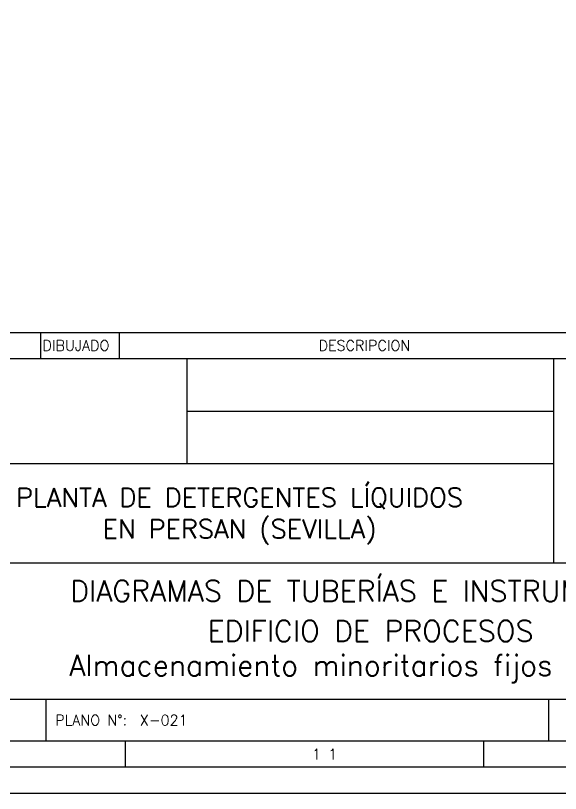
# Model space of a CAD drawing. Header units: millimetres. Extents: x -141 to 426, y 1 to 299.
# Drawn here: x 341.9 to 393.8, y 2.5 to 76.7 of the extents above; entities that cross this region are included whole.
import ezdxf

# ---------------------------------------------------------------- set-up
doc = ezdxf.new("R2010")
doc.units = ezdxf.units.MM
doc.layers.add('CAJETIN', color=1, linetype='Continuous')
doc.layers.add('FORMATO', color=7, linetype='Continuous')
doc.styles.add('PY', font='ROMANS.shx')

# ---------------------------------------------------------------- blocks, each defined once
blk = doc.blocks.new('MARCO-A1')
at = {"layer": 'FORMATO', "color": 5}
for p, q in [((694.17, 10), (694.17, 5)), ((762.58, 10), (762.58, 5))]:
    blk.add_line(p, q, dxfattribs=at)
at = {"layer": 'FORMATO', "color": 1}
blk.add_lwpolyline([(0, 594), (841, 594), (841, 0), (0, 0)], close=True, dxfattribs=at)
at = {"layer": 'FORMATO', "color": 5}
blk.add_lwpolyline([(5, 589), (836, 589), (836, 5), (5, 5)], close=True, dxfattribs=at)
at = {"layer": 'FORMATO', "color": 8, "linetype": 'Continuous'}
blk.add_lwpolyline([(10, 584), (831, 584), (831, 10), (10, 10)], close=True, dxfattribs=at)
at = {"layer": 'FORMATO', "color": 1, "style": 'PY'}
blk.add_text('1 1', height=2, dxfattribs=at).set_placement((729.83, 6.5))

msp = doc.modelspace()

# ---------------------------------------------------------------- linework, layer by layer
at = {"layer": 'CAJETIN', "color": 5}
for p, q in [((330.791, 46.47), (420.685, 46.47)), ((344.275, 46.47), (344.275, 43.973)), ((351.767, 46.47), (351.767, 43.973))]:
    msp.add_line(p, q, dxfattribs=at)
at = {"layer": 'CAJETIN', "color": 8, "linetype": 'Continuous'}
for p, q in [((330.791, 43.973), (420.685, 43.973)), ((358.259, 33.985), (358.259, 43.973)), ((393.218, 24.496), (393.218, 43.973)), ((358.259, 38.979), (393.218, 38.979)), ((330.791, 33.985), (393.218, 33.985)), ((330.791, 24.496), (420.685, 24.496)), ((330.791, 11.511), (420.685, 11.511)), ((330.791, 11.511), (420.685, 11.511)), ((344.775, 11.511), (344.775, 7.516)), ((344.775, 11.511), (344.775, 7.516))]:
    msp.add_line(p, q, dxfattribs=at)
at = {"layer": 'CAJETIN', "color": 8}
msp.add_line((392.718, 11.511), (392.718, 7.516), dxfattribs=at)
msp.add_line((392.718, 11.511), (392.718, 7.516), dxfattribs=at)

# ---------------------------------------------------------------- block references
at = {"xscale": 0.499409123998651, "yscale": 0.499409123998651, "zscale": 0.499409123998651}
msp.add_blockref('MARCO-A1', (5.676, 2.522), dxfattribs=at)

# ---------------------------------------------------------------- texts
at = {"layer": 'CAJETIN', "color": 1, "style": 'PY'}
for s, height, p in [('DIBUJADO', 0.9988, (344.472, 44.722)), ('DESCRIPCION', 0.99882, (370.794, 44.722)), ('X-021', 0.9988, (353.759, 9.015))]:
    msp.add_text(s, height=height, dxfattribs=at).set_placement(p)
at = {"layer": 'CAJETIN', "color": 5, "attachment_point": 5, "style": 'PY'}
for s, insert, char_height, width in [('PLANTA DE DETERGENTES LÍQUIDOS\\PEN PERSAN (SEVILLA)', (363.246, 28.943), 1.79787, 79.06835), ('DIAGRAMAS DE TUBERÍAS E INSTRUMENTOS', (375.738, 21.815), 1.99764, 88.63238), ('EDIFICIO DE PROCESOS', (375.738, 18.004), 1.99764, 88.63238), ('Almacenamiento minoritarios fijos liquidos', (375.738, 14.389), 1.99764, 88.63238)]:
    msp.add_mtext(s, dxfattribs=dict(at, insert=insert, char_height=char_height, width=width))
at = {"layer": 'FORMATO', "color": 1, "style": 'PY'}
msp.add_text('PLANO N%%D:', height=0.99882, dxfattribs=at).set_placement((345.683, 9.015))

doc.saveas('drawing.dxf')
